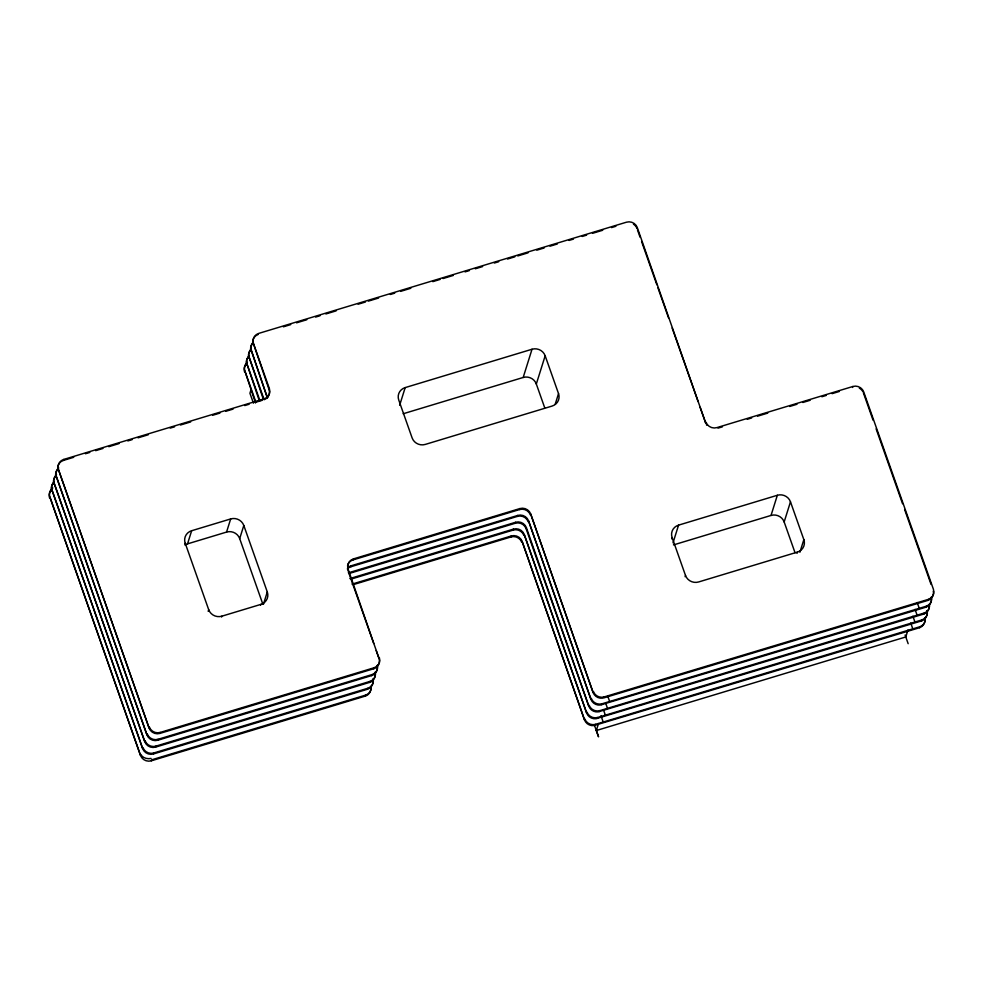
<?xml version="1.0" encoding="UTF-8"?>
<svg xmlns="http://www.w3.org/2000/svg" width="983" height="983" viewBox="0 0 983 983"><rect width="100%" height="100%" fill="white"/><g stroke="black" fill="none" stroke-linecap="round" stroke-linejoin="round"><path stroke-width="1.47" d="M370.898 688.591A8.564 8.159 17.5 0 1 366.364 695.669A8.564 8.159 17.5 0 1 365.135 696.148L151.333 760.805A8.564 8.159 17.4 0 1 140.508 755.423L49.912 497.079A8.564 8.159 17.4 0 1 52.812 487.973M373.012 682.46A8.564 8.159 17.5 0 1 368.514 688.825A8.564 8.159 17.5 0 1 367.286 689.304L153.471 753.949A8.564 8.159 17.4 0 1 142.646 748.567L52.05 490.222A8.564 8.159 17.4 0 1 53.881 482.039M370.665 681.969A8.564 8.159 17.5 0 1 369.424 682.448L155.621 747.105A8.564 8.159 17.4 0 1 144.796 741.723L54.2 483.378A8.564 8.159 17.4 0 1 56.559 474.703M377.067 665.97A8.564 8.159 17.5 0 1 372.803 675.124A8.564 8.159 17.5 0 1 371.574 675.604L157.772 740.248A8.564 8.159 17.4 0 1 146.946 734.866L56.35 476.534A8.564 8.159 17.4 0 1 58.697 467.859M530.685 513.962L593.093 692.499L530.685 513.962A8.564 8.159 17.4 0 0 519.86 508.58L353.425 558.909A8.564 8.159 17.4 0 0 348.117 569.169L379.02 658.487A8.564 8.159 17.5 0 1 374.953 668.268A8.564 8.159 17.5 0 1 373.724 668.747L159.922 733.404A8.564 8.159 17.4 0 1 149.084 728.022L58.489 469.677A8.564 8.159 17.4 0 1 63.797 459.417L264.058 398.865A8.564 8.159 17.4 0 0 269.367 388.604L253.479 343.645A8.564 8.159 17.4 0 1 258.787 333.384L626.466 222.195A8.564 8.159 17.4 0 1 637.303 227.577L705.745 423.206L700.142 407.343M58.194 470.648A8.564 8.159 17.4 0 1 63.49 460.388L63.797 459.417M184.951 544.004L185.209 543.194A10.395 9.891 17.4 0 1 191.648 530.734L230.673 518.938A10.395 9.891 17.4 0 1 243.809 525.475L267.29 591.95L263.432 604.262M184.976 545.049A10.395 9.891 17.4 0 1 187.532 543.869L191.648 530.734M255.506 402.919L244.902 371.046A8.564 8.159 17.4 0 1 247.433 362.223M259.143 400.278L247.04 364.189A8.564 8.159 17.4 0 1 249.043 355.834M263.272 399.049L249.191 357.345A8.564 8.159 17.4 0 1 251.181 348.99M267.278 397.882A8.564 8.159 17.4 0 0 266.909 396.419L251.341 350.489A8.564 8.159 17.4 0 1 253.331 342.145M264.464 399.577A8.564 8.159 17.4 0 0 269.059 389.575L253.479 343.645M251.23 389.084L249.928 393.237L253.43 403.165M140.508 755.423L49.912 497.079M142.646 748.567L52.05 490.222M144.796 741.723L54.2 483.378M146.946 734.866L56.35 476.534M149.084 728.022L58.489 469.677M263.825 399.589L264.058 398.865M151.333 760.805L151.64 759.834L365.443 695.178A8.564 8.159 17.5 0 0 366.671 694.698A8.564 8.159 17.5 0 0 371.082 686.22M153.471 753.949L153.778 752.978L367.581 688.333A8.564 8.159 17.5 0 0 368.822 687.854A8.564 8.159 17.5 0 0 373.085 678.7M155.621 747.105L155.928 746.134L369.731 681.477A8.564 8.159 17.5 0 0 370.96 680.998M157.772 740.248L158.079 739.29L371.881 674.633A8.564 8.159 17.5 0 0 373.11 674.154M159.922 733.404L160.217 732.433L374.019 667.789A8.564 8.159 17.4 0 0 379.327 657.529M266.909 396.419L251.341 350.489M269.059 389.575L269.367 388.604M187.532 543.869L226.557 532.073L230.673 518.938M208.175 611.303L208.691 609.669L185.209 543.194M262.756 603.906L239.692 538.61L243.809 525.475M221.58 617.017L221.839 616.194L260.851 604.398A10.395 9.891 17.4 0 0 267.29 591.95M260.593 605.221L260.851 604.398M348.117 569.169L347.822 570.14L347.638 569.538A8.564 8.159 17.5 0 1 347.478 568.825M399.663 405.242L405.193 387.597L532.024 349.248A10.395 9.891 17.4 0 1 545.16 355.785L558.528 393.618L555.211 404.197M588.805 706.199L526.396 527.662A8.564 8.159 17.4 0 0 515.571 522.28L349.137 572.61L348.83 573.581L515.264 523.251A8.564 8.159 17.4 0 1 526.089 528.633L588.805 706.199A8.564 8.159 17.4 0 0 598.266 711.864L923.897 614.006A8.564 8.159 17.4 0 0 929.242 606.019M347.724 568.579A8.564 8.159 17.5 0 1 350.98 566.724L351.275 565.753L517.709 515.436A8.564 8.159 17.4 0 1 528.547 520.818L590.955 699.355A8.564 8.159 17.4 0 0 600.404 705.02L926.047 607.15A8.564 8.159 17.4 0 0 931.393 599.175M347.54 565.803A8.564 8.159 17.5 0 1 353.118 559.88L353.425 558.909M365.135 696.148L365.443 695.178M367.286 689.304L367.581 688.333M369.424 682.448L369.731 681.477M371.574 675.604L371.881 674.633M373.724 668.747L374.019 667.789M403.177 413.757L523.177 377.472L532.024 349.248M544.668 407.65L536.325 384.009L545.16 355.785M353.18 584.664L510.976 536.951L511.271 535.981A8.564 8.159 17.4 0 1 522.108 541.363L584.516 719.9A8.564 8.159 17.4 0 0 593.965 725.565L919.609 627.695A8.564 8.159 17.4 0 0 924.806 618.663A8.564 8.147 16.8 0 0 924.598 617.84M351.005 579.122L513.114 530.095L513.421 529.124A8.564 8.159 17.4 0 1 524.246 534.506L586.654 713.044A8.564 8.159 17.4 0 0 596.116 718.708L921.747 620.851A8.564 8.159 17.4 0 0 926.723 610.922M515.264 523.251L515.571 522.28M350.98 566.724L517.414 516.394L517.709 515.436M353.118 559.88L519.552 509.55L519.86 508.58M584.516 719.9L522.108 541.363M586.654 713.044L524.246 534.506M526.089 528.633L526.396 527.662M590.955 699.355L528.547 520.818M637.303 227.577L636.996 228.548A8.564 8.159 17.4 0 0 633.457 224.161M595.342 725.27L595.649 724.311L919.904 626.736A8.564 8.159 17.4 0 0 925.175 618.024M597.492 718.413L597.787 717.467L922.054 619.88A8.564 8.159 17.4 0 0 927.313 611.18M599.642 711.569L599.937 710.611L924.204 613.036A8.564 8.159 17.4 0 0 929.463 604.324M601.78 704.725L602.087 703.767L926.342 606.192A8.564 8.159 17.4 0 0 931.454 596.755M593.105 692.487A8.564 8.159 17.4 0 0 602.554 698.163L604.226 696.91L928.493 599.335A8.564 8.159 17.4 0 0 933.395 589.21L863.701 391.873A8.564 8.159 17.4 0 0 852.875 386.491L716.877 427.617A8.564 8.159 17.4 0 1 706.04 422.235M594.469 725.282L598.561 736.857L596.325 730.529L598.5 723.599M671.733 538.856L672.126 537.603A10.395 9.891 17.4 0 1 678.565 525.143L777.344 495.272A10.395 9.891 17.4 0 1 790.479 501.809L803.848 539.642L799.892 552.249M673.036 542.788L678.565 525.143M685.102 576.689L685.495 575.436L672.126 537.603M673.478 544.926L771.028 515.436L777.344 495.272M795.026 552.704L784.164 521.961L790.479 501.809M797.016 553.355L797.41 552.102A10.395 9.891 17.4 0 0 803.848 539.642M852.568 387.462L852.875 386.491M907.948 630.029L905.785 636.959L596.325 730.529M919.609 627.695L919.904 626.736M921.747 620.851L922.054 619.88M923.897 614.006L924.204 613.036M926.047 607.15L926.342 606.192M603.931 697.869L928.185 600.306L928.493 599.335M283.387 326.823L290.71 324.611M296.571 322.829L306.819 319.733M315.617 317.079L320.003 315.752M325.864 313.97L336.125 310.874M358.095 304.226L365.418 302.014M368.355 301.13L378.602 298.033M390.325 294.482L394.711 293.155M400.572 291.386L410.833 288.277M432.803 281.642L440.126 279.418M443.063 278.533L453.31 275.437M465.033 271.898L469.432 270.558M475.281 268.789L482.604 266.577M494.326 263.039L498.725 261.711M507.511 259.045L514.834 256.833M517.771 255.949L528.018 252.852M536.816 250.186L544.14 247.974M549.989 246.205L557.324 243.993M569.034 240.442L573.433 239.115M582.219 236.461L586.618 235.134M592.479 233.352L602.726 230.255M611.524 227.601L615.911 226.274M63.49 460.388L73.725 457.292M85.423 453.753L89.809 452.426M95.658 450.669L102.957 448.457M108.806 446.687L119.041 443.591M127.815 440.937L132.201 439.61M138.038 437.84L148.273 434.756M170.206 428.121L174.593 426.794M180.43 425.025L190.665 421.928M212.598 415.305L219.897 413.093M225.746 411.324L233.057 409.112M244.755 405.574L249.141 404.246M254.978 402.489L262.289 400.278M718.032 428.146L722.419 426.819M747.277 419.299L751.663 417.972M757.512 416.202L767.748 413.106M789.693 406.471L797.004 404.259M802.853 402.489L810.164 400.278M821.862 396.751L826.248 395.424M832.097 393.655L839.408 391.443M349.862 578.582L513.421 529.124M352.037 584.123L511.271 535.981M797.41 552.102L698.63 581.961A10.395 9.891 17.4 0 1 685.495 575.436M348.301 571.504L358.562 600.527M863.393 392.844L873.064 420.208M876.111 428.846L902.566 503.751M904.606 509.513L931.061 584.418M917.2 602.53L919.24 608.33M915.05 609.386L917.102 615.174M912.9 616.23L914.952 622.018M910.762 623.075L912.802 628.874M905.097 635.006L908.157 643.693M637.512 229.997L640.056 237.198M641.58 241.523L656.853 284.787M657.873 287.663L668.563 317.951M672.139 328.039L698.102 401.568M607.863 696.419L609.644 701.493M605.712 703.263L607.494 708.338M603.574 710.107L605.356 715.182M600.982 715.698L603.206 722.038M359.053 601.915L373.724 643.496M376.219 650.549L378.553 657.172M249.191 357.345L264.071 399.491M247.04 364.189L259.942 400.72M244.902 371.046L255.813 401.949M933.395 591.262L933.383 591.201A8.564 8.159 17.4 0 1 928.185 600.306M160.217 732.433A8.564 8.159 17.4 0 1 149.391 727.051M604.226 696.91A8.564 8.159 17.4 0 1 593.4 691.528M771.028 515.436A10.395 9.891 17.4 0 1 784.164 521.961M523.177 377.472A10.395 9.891 17.4 0 1 536.325 384.009M558.528 393.618A10.395 9.891 17.4 0 1 552.09 406.065L425.258 444.427A10.395 9.891 17.4 0 1 412.11 437.89L398.754 400.056A10.395 9.891 17.4 0 1 405.193 387.597M221.839 616.194A10.395 9.891 17.4 0 1 208.691 609.669M226.557 532.073A10.395 9.891 17.4 0 1 239.692 538.61M158.079 739.29A8.564 8.159 17.4 0 1 147.241 733.908M155.928 746.134A8.564 8.159 17.4 0 1 145.103 740.752M153.778 752.978A8.564 8.159 17.4 0 1 142.953 747.596M56.043 477.492A8.564 8.159 17.4 0 1 58.402 468.83M53.893 484.349A8.564 8.159 17.4 0 1 56.252 475.674M51.755 491.193A8.564 8.159 17.4 0 1 53.586 483.009M49.605 498.049A8.564 8.159 17.4 0 1 51.435 489.853M151.124 758.446A8.491 6.426 -0.9 0 1 140.839 754.44M253.184 344.615A8.564 8.159 17.4 0 1 258.074 334.49M251.034 351.459A8.564 8.159 17.4 0 1 253.024 343.104M248.883 358.316A8.564 8.159 17.4 0 1 251.415 349.493M246.745 365.16A8.564 8.159 17.4 0 1 249.277 356.337M244.595 372.004A8.564 8.159 17.4 0 1 247.126 363.194M602.087 703.767A8.564 8.159 17.4 0 1 591.262 698.385M599.937 710.611A8.564 8.159 17.4 0 1 589.112 705.229M597.787 717.467A8.564 8.159 17.4 0 1 586.962 712.085M595.649 724.311A8.564 8.159 17.4 0 1 584.811 718.929M706.814 425.258A8.564 8.159 17.4 0 1 706.384 424.582M348.449 572.843A8.564 8.159 17.5 0 1 349.137 572.61M347.478 568.174A8.564 8.159 17.5 0 1 351.275 565.753M510.976 536.951A8.564 8.159 17.4 0 1 521.801 542.333M519.552 509.55A8.564 8.159 17.4 0 1 530.39 514.932M517.402 516.382A8.564 8.183 17.9 0 1 528.227 521.789M513.114 530.095A8.564 8.159 17.4 0 1 523.951 535.477M267.216 395.449A8.564 8.159 17.4 0 1 267.659 397.697M377.411 665.159A8.564 8.159 17.4 0 1 373.393 674.006M375.273 672.003A8.564 8.159 17.4 0 1 371.279 680.838M375.051 673.367A8.564 8.159 17.4 0 1 370.947 681.821M859.339 388.162A8.564 8.159 17.4 0 1 862.89 391.689"/></g></svg>
